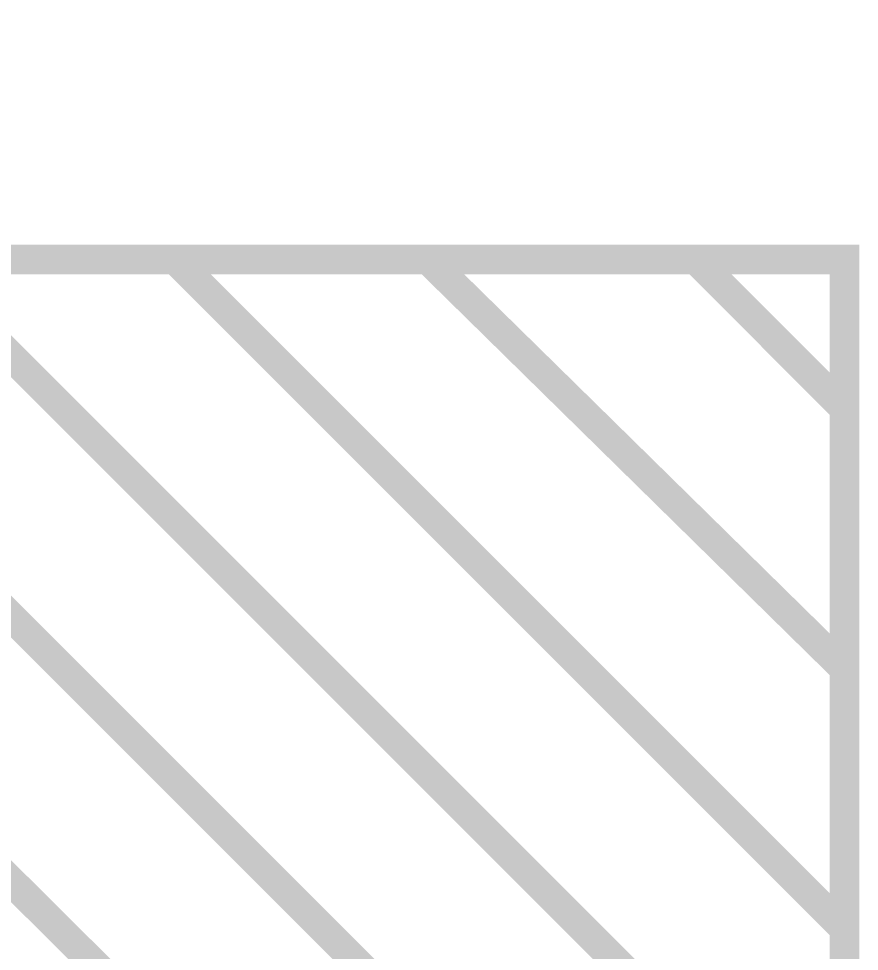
# Model space of a CAD drawing. Extents: x 0.1 to 11.6, y 0.3 to 16.2.
# Drawn here: x 7.295 to 7.4833, y 13.9467 to 14.1557 of the extents above; entities that cross this region are included whole.
import ezdxf

# ---------------------------------------------------------------- set-up
doc = ezdxf.new("R2010")
doc.units = 0
doc.header["$MEASUREMENT"] = 0
doc.dimstyles.get("Standard").update_dxf_attribs({"dimtxt": 0.18, "dimasz": 0.18, "dimexe": 0.18, "dimexo": 0.0625, "dimgap": 0.09, "dimtad": 0, "dimtih": 1, "dimtoh": 1, "dimdec": 4, "dimzin": 0, "dimdsep": 46, "dimtxsty": 'Standard', "dimcen": 0.09, "dimadec": 0, "dimazin": 0, "dimtfac": 1, "dimtdec": 4, "dimtofl": 0, "dimtmove": 0, "dimatfit": 3, "dimfxl": 1, "dimtolj": 1, "dimtzin": 0, "dimarcsym": 0})

# ---------------------------------------------------------------- blocks, each defined once
blk = doc.blocks.new('*D5')
at = {"color": 0, "linetype": 'Continuous', "lineweight": -2, "transparency": 16777216}
for p, q in [((4.96001, 14.1642), (4.96001, 14.57872)), ((7.47999, 14.1642), (7.47999, 14.57872)), ((5.14001, 14.39872), (5.8, 14.39872)), ((7.29999, 14.39872), (6.64, 14.39872))]:
    blk.add_line(p, q, dxfattribs=at)
at = {"color": 0, "linetype": 'Continuous', "transparency": 16777216}
for points in [[(5.14001, 14.42872), (5.14001, 14.36872), (4.96001, 14.39872)], [(7.29999, 14.42872), (7.29999, 14.36872), (7.47999, 14.39872)]]:
    blk.add_solid(points, dxfattribs=at)
at = {"layer": 'Defpoints', "color": 0, "linetype": 'Continuous', "transparency": 16777216}
for p in [(7.47999, 14.39872), (4.96001, 14.1017), (7.47999, 14.1017)]:
    blk.add_point(p, dxfattribs=at)
at = {"color": 0, "linetype": 'Continuous', "transparency": 16777216, "insert": (6.22, 14.39872), "char_height": 0.18, "attachment_point": 5}
blk.add_mtext('\\A1;varB', dxfattribs=at)

msp = doc.modelspace()

# ---------------------------------------------------------------- linework, layer by layer
at = {"color": 254, "const_width": 0.00667}
for points in [[(5.26167, 13.7783), (7.47999, 13.7783), (7.47999, 14.1017), (4.96001, 14.1017), (4.96001, 12.725), (7.47999, 12.725), (7.47999, 13.0483), (5.26167, 13.0483)], [(7.47835, 13.7783), (7.15332, 14.1017)], [(7.47999, 13.835), (7.21332, 14.1017)], [(7.47999, 13.8933), (7.27165, 14.1017)], [(7.47999, 13.9517), (7.33003, 14.1017)], [(7.47999, 14.01), (7.38667, 14.1017)], [(7.47999, 14.0683), (7.44667, 14.1017)]]:
    msp.add_lwpolyline(points, dxfattribs=at)

# ---------------------------------------------------------------- dimensions: what is measured, and where the dimension line sits
at = {"linetype": 'Continuous'}
dim = msp.add_linear_dim(base=(7.47999, 14.39872), p1=(4.96001, 14.1017), p2=(7.47999, 14.1017), text='varB', dimstyle='Standard', dxfattribs=at)
dim.commit()
dim.dimension.update_dxf_attribs({"geometry": '*D5', "text_midpoint": (6.22, 14.39872)})

doc.saveas('drawing.dxf')
